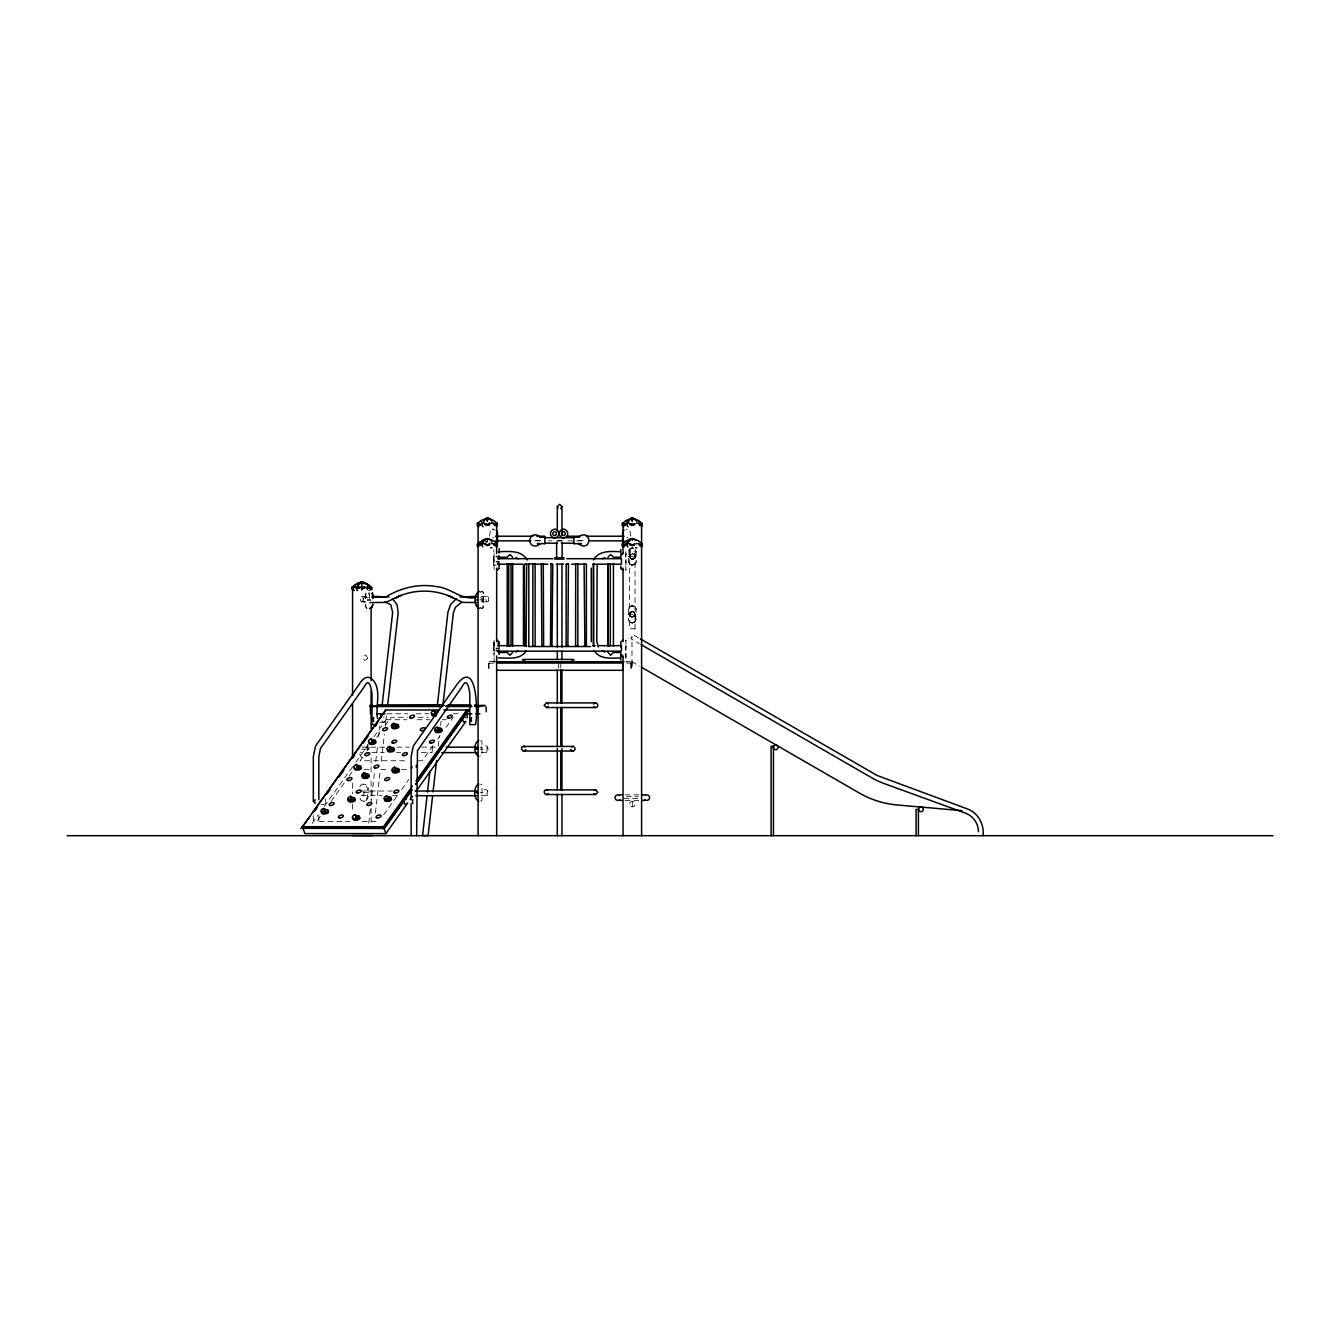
<?xml version="1.0" encoding="UTF-8"?>
<svg xmlns="http://www.w3.org/2000/svg" width="1340" height="1340" viewBox="0 0 1340 1340"><rect width="100%" height="100%" fill="white"/><g stroke="black" fill="none" stroke-linecap="round" stroke-linejoin="round"><path stroke-width="0.75" stroke-dasharray="5 3.75" d="M493.656 645.947L493.673 642.028L493.69 650.587M493.69 556.519L493.673 565.078L496.202 565.078M630.42 548.479L629.9 557.708L630.269 554.509L629.7 555.933L632.463 553.621L635.093 555.514L634.055 558.596L634.926 553.973C637.689 560.706 626.952 560.12 629.817 553.973C627.371 560.438 637.488 560.154 635.043 553.973L635.177 555.396M625.964 559.132L625.897 563.051L625.813 559.132M625.813 557.088L625.897 553.169L625.964 557.088M625.964 653.2L625.897 657.119L625.813 653.2M625.813 650.436L625.897 646.517L625.964 650.436M635.143 552.03L635.16 549.166M493.84 557.088L494.142 553.705M493.84 650.285L494.142 646.902M634.926 555.48L635.043 551.377M634.49 615.981C637.639 609.667 631.106 622.179 629.515 614.356C632.547 606.384 637.22 617.422 633.837 616.702M635.194 628.845L629.532 628.845L629.7 556.368L632.296 553.621L634.674 554.995L634.49 558.026L635.043 556.368C634.121 552.381 635.311 561.175 634.808 555.062L633.586 558.797L630.989 558.797L629.549 556.619M368.734 823.145L370.611 806.613M370.845 804.553L374.597 771.488M375.769 761.17L377.646 744.638M378.584 736.364L379.756 726.045M375.451 812.844L380.359 769.512M381.297 761.271L384.346 734.437M385.284 726.196L386.456 715.878M431.966 752.779L432.904 744.504M438.264 746.112L439.436 735.71M440.625 725.325L441.094 721.155M635.127 556.954L632.849 559.048L633.837 558.73M494.142 562.515L493.84 559.132M494.142 569.768L493.84 549.836M494.142 656.449L493.84 653.049M494.142 662.965L494.142 640.369M629.214 549.433L628.46 561.159M628.326 609.7L630.42 606.317M634.222 564.542L636.182 562.163L636.165 551.862M636.182 562.163L636.316 561.159M636.316 618.996L634.222 622.38M634.993 556.619L634.658 555.263M635.076 613.452L634.389 616.299L630.989 616.785C626.082 613.72 634.808 608.712 634.993 614.105M629.884 613.335L630.738 616.484L634.155 616.266M634.674 557.742L635.043 556.368M634.993 614.591L634.624 615.697M629.549 614.105L629.9 613M635.059 557.222L633.468 558.931M359.824 786.982L360.795 785.223A3.919 3.785 -90 0 1 366.138 785.223C368.399 789.444 368.399 795.843 366.138 800.047A3.919 3.785 -90 0 1 360.795 800.047L359.69 797.283M628.594 550.857L629.365 549.433M635.646 620.956L636.165 609.7M629.917 554.995L630.085 558.026L632.095 559.048L630.37 558.278M366.674 598.009L368.517 597.623M630.085 612.698L629.817 614.943L629.817 613.754M629.867 613.452L632.279 611.593L634.49 612.715M312.153 823.413L318.216 814.904M324.28 806.412L354.597 763.917M355.803 762.226L366.724 746.933M373.994 736.732L386.121 719.731L386.121 716.264M320.293 816.479L316.709 821.537L349.857 821.537M331.097 801.354L347.897 777.803M349.103 776.128L353.894 769.411M362.437 757.435L360.058 760.768L407.712 760.768M367.21 750.735L369.606 747.385M376.758 737.352L380.342 732.327M385.116 725.644L391.096 717.269L407.661 717.269M383.659 814.804L396.858 796.312M401.648 789.578L408.851 779.495M432.954 745.71L422.201 760.768L418.063 760.768M437.728 739.027L440.106 735.677M446.086 727.319L453.238 717.269M631.257 558.914L629.817 557.222L630.101 555.179M634.205 558.495L634.858 557.591M634.205 616.484L634.858 615.579M635.78 563.118L635.16 563.922A3.919 3.919 0 0 1 629.632 563.922L628.326 561.159M628.862 607.74L629.482 606.936A3.919 3.919 0 0 1 635.009 606.936L635.78 607.74M487.257 747.134C485.181 762.259 493.321 740.149 481.144 747.134M631.073 611.995L632.095 611.677L630.738 612.212M633.284 558.914L634.155 558.278L632.296 559.115M630.37 612.447L631.257 611.794M633.452 558.931L634.389 558.311M366.038 800.667C370.058 796.865 370.711 784.386 363.475 784.084M630.303 548.479L633.401 548.094A3.919 3.919 0 0 0 629.632 549.099L629.817 555.48M634.339 564.542L630.303 564.542M492.015 661.742L494.611 661.173M630.303 606.317L634.339 606.317M634.339 622.38L630.303 622.38M365.116 801.069L363.475 801.203M631.375 605.914L632.38 605.797M578.177 540.472L584.86 540.422M487.408 791.035C485.197 804.184 492.969 784.436 481.361 791.035M540.74 540.472L533.906 540.422M492.216 529.116L494.108 529.116M492.668 537.675L493.991 537.675M626.601 537.675L627.907 537.675M534.878 540.857L542.868 540.857M548.311 540.857L551.745 540.857M567.909 540.857L584.274 540.857M628.326 556.519L636.316 556.519M631.743 559.031L632.798 559.031M361.75 596.384L369.706 596.384M481.429 596.384L487.274 596.384M480.557 597.205L482.668 599.851L480.591 602.531M480.005 599.851L483.891 599.851M361.85 601.878L365.837 601.878M481.613 601.878L487.392 601.878M631.743 611.677L632.798 611.677M628.326 614.356L636.316 614.356M631.743 617.02L632.798 617.02M494.058 661.742C488.112 660.134 482.886 664.355 493.321 663.049M625.998 661.742L631.458 661.793L632.329 662.915M626.684 663.049L632.329 663.049M479.887 705.225C480.692 704.421 490.256 705.326 486.219 706.532L486.219 713.784L485.784 706.532L480.708 706.532M480.29 705.393L486.788 705.393M480.474 705.577L487.207 705.812M480.675 706.096L487.325 706.096M386.975 713.784L407.829 713.784M416.103 713.784L428.498 713.784M453.071 713.784L461.58 713.784M418.03 717.269L428.381 717.269M386.121 719.731L406.891 719.731M417.276 719.731L429.738 719.731M442.183 719.731L446.337 719.731M379.756 722.294L383.123 722.294A2.747 1.373 -90 0 0 384.362 718.223L383.877 717.202A2.747 1.373 -90 0 0 383.541 716.9M384.547 747.134L362.085 747.134A2.747 2.663 -90 0 1 364.43 749.445L364.447 750.166M396.891 747.134L409.236 747.134M421.581 747.134L435.969 747.134M480.239 747.737L482.3 747.737M361.549 749.16L368.014 749.16M480.239 749.16L482.3 749.16M371.884 752.611L384.245 752.611M396.59 752.611L400.71 752.611M421.296 752.611L431.581 752.611M481.278 752.611L487.408 752.611M364.262 769.411L372.537 769.411M380.828 769.411L389.119 769.411M401.548 769.411L407.762 769.411M361.515 791.035L392.302 791.035M363.475 792.644L368.014 792.644M480.239 792.644L482.3 792.644M625.077 794.888L639.565 794.888M361.498 795.692L382.185 795.692M392.603 795.692L400.928 795.692M481.228 795.692L487.257 795.692M626.366 796.697L638.275 796.697M623.904 798.573L638.275 798.573M625.077 800.399L639.565 800.399M321.047 804.519L324.414 804.519M362.286 821.537L378.852 821.537M631.375 622.782L632.38 622.916M383.123 722.294L381.95 720.87M633.837 611.995L632.849 611.66L634.858 613.117L634.205 612.212M631.073 616.702L632.095 617.037L630.504 616.299M365.083 602.397L363.173 600.957M631.375 564.944L629.616 563.922M626.835 661.407L627.673 661.742M366.724 597.489L363.911 597.489L363.157 600.94M638.544 637.806L633.133 634.674L630.822 638.694L639.197 643.535M631.944 661.742L639.632 666.181M630.504 558.311L631.442 558.931L629.7 556.368L630.822 558.596M631.257 616.903L630.37 616.266M633.284 611.794L634.155 612.447M628.862 620.956L630.42 622.38M630.085 558.026L630.989 558.797M634.055 554.14L635.059 555.514L635.043 628.845M630.738 616.484L629.884 615.361M630.085 557.607L629.817 556.954M628.594 562.163L628.996 563.118M636.182 608.695L635.646 607.74L636.316 609.7M628.996 620.956L628.326 618.996M368.818 592.933L369.203 594.34M369.019 592.783L369.271 595.362M629.549 614.591L629.9 615.697M636.031 550.857L636.316 551.862M359.69 753.8L360.795 756.564A3.919 3.785 -90 0 0 363.475 757.72M365.569 604.491L366.138 607.271A3.919 1.943 -90 0 0 367.009 608.276M365.317 604.642L365.904 607.405A3.919 1.976 -90 0 0 366.791 608.427M493.673 565.078L493.656 561.159M494.242 642.748L494.259 646.868M625.813 566.385L625.897 570.287L625.813 549.836M625.964 643.92L625.897 640.001L625.813 659.732M632.413 662.01L631.978 667.571L631.978 636.684M632.329 801.337L632.329 806.847M631.157 663.049L631.157 670.302L630.721 663.049M630.738 536.117L629.9 530.255A3.919 2.881 -90 0 0 628.611 529.25M628.477 609.7L628.477 618.996M560.79 663.953L560.79 668.057M558.479 664.02L558.479 668.124M489.603 536.117L490.373 530.255A3.919 2.613 -90 0 1 494.058 530.255M488.966 663.049L488.966 670.302L488.531 663.049M371.113 758.088L371.113 772.745M371.113 781.12L371.113 799.963M371.113 808.322L371.113 825.072M369.455 595.211L369.271 598.444M368.014 744.521L368.014 753.784M367.26 744.504L367.26 749.16M365.569 598.31L366.138 592.447A3.919 1.943 -90 0 1 367.009 591.426M365.317 598.444L365.904 592.582A3.919 1.976 -90 0 1 366.791 591.577M352.571 783.213L352.571 793.682M352.571 804.134L352.571 812.509M318.836 815.742L318.836 823.715M313.326 815.742L313.326 823.715M480.641 608.042A3.919 1.976 -90 0 0 483.02 607.405L483.02 592.582A3.919 1.976 -90 0 0 480.641 591.962M324.916 799.143A2.747 1.373 -90 0 1 325.503 799.93L325.704 800.516A2.747 1.373 -90 0 1 325.118 804.218A2.747 1.373 -90 0 1 323.258 803.029M480.574 592.447A3.919 1.943 -90 0 1 483.321 592.447L483.321 607.271A3.919 1.943 -90 0 1 480.574 607.271M361.532 752.611A2.747 2.663 -90 0 1 360.242 752.108M480.758 800.667A3.919 1.038 -90 0 0 481.998 800.047L481.998 785.223A3.919 1.038 -90 0 0 480.758 784.604M363.609 791.94A2.345 2.261 -90 0 1 360.912 795.524M480.758 741.12A3.919 1.038 -90 0 1 481.998 741.74L481.998 755.157A3.919 1.038 -90 0 1 480.758 755.777M626.417 529.635A3.919 2.881 -90 0 1 627.12 529.25M635.009 563.922A3.919 3.919 0 0 1 629.482 563.922M629.482 549.099A3.919 3.919 0 0 1 633.267 548.094M635.009 621.76A3.919 3.919 0 0 1 629.482 621.76M629.632 606.936A3.919 3.919 0 0 1 635.16 606.936M635.16 621.76A3.919 3.919 0 0 1 629.632 621.76M367.462 658.275C360.912 665.88 364.38 648.108 367.462 658.275M630.939 806.479A2.747 2.747 0 0 0 635.076 804.084A2.747 2.747 0 0 0 630.939 801.705A2.747 2.747 0 0 0 630.939 806.479M362.805 601.007A2.747 1.373 -90 0 0 362.102 596.451A2.747 1.373 -90 0 0 360.493 599.952A2.747 1.373 -90 0 0 362.805 601.007M488.346 601.007A2.747 1.373 -90 0 0 487.643 596.451A2.747 1.373 -90 0 0 486.018 599.952A2.747 1.373 -90 0 0 488.346 601.007"/><path stroke-width="1.5" d="M361.75 587.004L361.75 589.935M361.75 586.284L361.75 583.989M575.614 645.746L575.681 563.688L577.858 564.123L577.858 645.863L575.58 645.679L577.858 645.863M361.834 582.682C359.773 582.113 368.215 584.006 363.525 582.414L365.234 583.637L364.095 582.682M620.788 557.256L621.157 554.458L623.351 553.169M620.788 549.484L620.788 552.985M499.15 654.238L499.183 652.898M492.015 521.31C491.646 520.02 487.492 516.537 487.358 519.166L487.341 518.178L484.494 519.166A12.278 12.278 0 0 1 490.256 519.2L487.743 518.178L483.975 519.602L486.403 518.279M487.358 539.601L487.392 538.613L487.341 540.037M632.312 539.601L632.346 538.613L632.296 540.037M490.725 519.602L487.392 518.195L487.274 521.31M629.431 519.166L632.262 518.195L632.212 521.31L632.346 518.195L635.21 519.166A12.278 12.278 0 0 0 629.431 519.2L633.284 518.279L636.969 521.31M481.764 540.656A12.278 12.278 0 0 1 484.494 539.652L487.743 538.613L490.725 540.037M624.306 542.281A12.278 12.278 0 0 1 629.431 539.652L632.698 538.613L635.679 540.037M623.351 640.001L620.906 641.894L620.788 647.069M372.721 604.558L371.833 607.389L369.488 608.561M372.939 604.407L372.051 607.238L370.276 608.327M480.306 524.794L477.258 523.186M480.306 545.229L477.409 543.772L478.681 545.832L480.222 543.973L479.402 544.593M631.726 545.33L634.942 543.973L632.648 545.598M380.694 717.771L381.163 713.651M382.118 705.376L392.67 612.397L390.811 604.759L384.932 601.878M387.628 705.56L398.181 612.715L397.092 604.692L392.252 598.578M427.024 796.228L422.552 835.54L428.097 835.54L432.586 796.027M427.493 792.091L429.839 771.405M437.359 705.208L447.945 612.095L450.675 604.374L456.454 598.595M433.055 791.873L436.606 760.668M442.987 704.522L453.372 613.017L455.366 607.322L461.63 602.28M499.033 568.394L499.183 563.219M523.454 644.306L523.454 565.413M528.814 645.746L528.814 563.972M557.306 530.808L557.306 506.654L559.634 504.309L561.946 506.654L561.946 534.962M561.946 506.654L560.79 508.681M597.154 565.413L596.769 641.274L598.26 646.952M773.448 746.816L773.448 748.005M496.721 662.915L497.894 661.742M527.742 564.19L535.112 563.621L532.851 564.14L532.801 645.83L535.112 645.746L532.801 645.83M371.465 705.225L370.007 706.532L442.116 706.532M584.877 645.863L584.089 563.805L584.927 563.822M476.588 594.524L479.184 591.375M571.627 564.19L586.384 564.123L586.401 645.78L584.139 645.696M543.638 563.721L541.31 564.14L541.896 646.031L543.638 645.712L543.286 563.587M566.117 564.106L568.428 564.106L566.167 564.14L566.117 645.696L567.875 646.148L568.428 564.106M356.993 587.523L355.803 587.104L357.11 587.037M363.073 588.729L361.917 588.813L364.463 587.456L363.04 588.076M489.15 544.141A9.816 4.925 -90 0 0 488.614 545.246L484.058 543.772L487.659 545.229M624.356 524.158L625.177 523.538L623.636 525.397L624.256 524.392M496.587 570.287L498.815 568.931M498.647 563.185L497.994 564.324M524.677 645.696L524.342 564.106L526.084 563.922M526.67 564.023L526.084 645.997M359.757 583.436L362.001 581.962L363.76 583.486L361.582 581.962L359.824 583.486M551.309 645.679L550.472 645.947L551.075 563.872L552.8 564.106L551.963 645.93M359.003 768.54L357.428 768.909L358.835 768.088A2.261 1.122 -19.3 0 0 360.309 767.301L360.628 766.966A2.261 1.122 -19.3 0 0 359.087 765.71L355.502 764.855A4.355 2.161 -19.3 0 0 354.011 767.854A4.355 2.161 -19.3 0 0 358.316 768.205L359.371 769.629A2.261 1.122 -19.3 0 0 360.862 768.858M434.88 714.856L436.187 714.287M525.866 749.562C522.885 754.571 518.597 745.559 524.51 746.413M479.301 524.392L479.318 524.359A9.816 4.891 -90 0 0 478.933 524.811L479.385 524.191M624.356 544.593L625.177 543.973L623.636 545.832L624.808 545.564M478.966 524.895L479.871 525.129M624.808 525.129L623.854 524.878L625.16 525.146M439.738 709.966L385.753 709.966L301.316 828.321L384.346 828.438L412.033 789.645L384.312 828.321L301.282 828.053L302.455 826.696L383.458 826.696L384.346 828.438M301.349 828.438L309.774 816.63M312.187 813.246L385.585 710.368M314.9 810.851L317.312 807.467M326.977 793.933L330.595 788.858M339.053 777.016L343.878 770.249M352.32 758.406L354.732 755.023M363.19 743.181L368.014 736.414M375.25 726.263L377.679 722.88M383.458 826.696L412.418 786.094M416.036 781.019L466.739 709.966L468.414 710.033M407.695 803.012L385.87 833.597L304.884 833.597L302.84 827.768L383.826 827.768L388.65 821.001M391.062 817.618L400.727 804.084M404.345 799.009L410.375 790.55M417.628 780.399L428.482 765.173M430.894 761.79L438.147 751.639M440.558 748.256L450.206 734.722M453.825 729.647L462.283 717.805M468.548 710.25L415.601 784.469L468.581 710.368M410.124 799.611L412.536 796.211M416.187 791.119L465.901 721.439M483.975 540.104L487.023 538.613M628.929 540.104L626.936 541.795M593.452 559.986C598.745 550.355 610.94 551.276 620.253 551.728M526.285 650.871C520.339 660.252 507.76 657.84 498.447 657.974M352.152 587.523L352.453 587.138A12.278 12.278 0 0 1 359.907 582.933M626.936 521.344L631.324 518.279L635.679 519.602M593.603 704.003C596.451 700.083 600.354 707.403 595.496 707.554L546.553 707.554L544.124 705.326L546.385 702.914L595.663 702.914M512.65 652.496L509.937 655.226L507.19 652.463L498.312 652.463M607.924 557.239L610.672 554.492L613.435 557.239L620.537 557.239M360.879 768.825L361.163 768.524A2.261 1.122 -19.3 0 0 359.639 767.25M327.546 811.219L327.831 810.901A2.261 1.122 -19.3 0 0 326.307 809.628L322.706 808.774A4.355 2.161 -19.3 0 0 321.231 811.789A4.355 2.161 -19.3 0 0 325.519 812.141L324.783 813.012L326.039 812.023A2.261 1.122 -19.3 0 0 327.529 811.236M393.508 749.177L393.793 748.859A2.261 1.122 -19.3 0 0 392.268 747.586L388.667 746.732A4.355 2.161 -19.3 0 0 387.176 749.747A4.355 2.161 -19.3 0 0 391.481 750.099L392 749.981A2.261 1.122 -19.3 0 0 393.474 749.194A2.261 1.122 -19.3 0 1 394.328 750.4L394.044 750.718A2.261 1.122 -19.3 0 1 392.536 751.522L392.017 751.639A4.355 2.161 -19.3 0 1 387.829 749.529M354.798 800.734L355.1 800.432A2.261 1.122 -19.3 0 0 354.564 799.159M398.985 771.673L399.27 771.371A2.261 1.122 -19.3 0 0 398.75 770.115M390.593 798.59L390.878 798.288A2.261 1.122 -19.3 0 0 389.354 797.015M370.594 588.729L371.632 587.624M497.341 523.337L494.879 524.811A9.816 9.816 0 0 0 493.773 523.706M494.829 545.581L497.324 543.772L496.537 544.593M623.971 529.937L622.681 532.215L622.597 542.264M639.783 545.581L642.094 543.973M494.527 545.564L495.917 545.33L494.879 545.246A9.816 9.816 0 0 0 493.773 544.141M642.094 523.538L639.817 524.811A9.816 9.816 0 0 0 638.728 523.706M371.314 587.757L370.326 588.763M496.47 524.225L497.324 523.337M641.793 544.274L641.073 545.246M484.494 539.601L481.981 541.795M642.279 523.337L639.481 525.129M494.024 543.772L495.867 545.28L496.755 543.655A12.278 12.278 0 0 0 493.824 541.142M497.14 523.538L495.314 524.225M548.177 706.817L546.553 707.554M548.177 793.783C545.129 796.865 542.047 790.165 546.385 789.88L595.663 789.88L597.908 792.292L595.496 794.519L546.553 794.519M551.661 645.997L550.539 646.031M373.525 743.08L372.118 743.197L373.525 742.377A2.261 1.122 -19.3 0 0 375.016 741.606L375.317 741.271A2.261 1.122 -19.3 0 0 373.793 739.998L370.192 739.144A4.355 2.161 -19.3 0 0 368.718 742.142A4.355 2.161 -19.3 0 0 373.006 742.511L373.257 742.477M628.929 519.602L631.358 518.279M359.154 582.531L357.814 583.436L362.889 582.046M631.106 524.225A9.816 4.891 -90 0 1 631.358 524.811L634.942 523.538L632.38 524.878L629.013 523.337M631.592 525.397L632.43 524.895M522.215 659.933L525.062 659.883M484.494 519.166L487.023 518.178M629.448 539.601L631.978 538.613M571.409 659.883L574.257 659.933M571.409 746.849C574.508 744.571 576.904 750.601 573.051 751.02L523.421 751.02M391.916 726.95A4.355 2.161 -19.3 0 0 396.422 728.407L396.942 728.29A2.261 1.122 -19.3 0 0 398.432 727.503L398.734 727.168A2.261 1.122 -19.3 0 0 397.209 725.912L396.64 724.37L393.072 723.5A4.355 2.161 -19.3 0 0 391.582 726.514A4.355 2.161 -19.3 0 0 395.886 726.866L396.054 727.654M438.18 712.126A2.261 1.122 -19.3 0 0 436.538 711.774L432.954 710.92A4.355 2.161 -19.3 0 0 431.463 713.935A4.355 2.161 -19.3 0 0 435.768 714.287L436.287 714.17A2.261 1.122 -19.3 0 0 437.343 713.701M389.203 748.273L391.079 748.625M438.649 730.987L439.704 730.635A2.261 1.122 -19.3 0 0 441.195 729.865L441.496 729.53A2.261 1.122 -19.3 0 0 439.972 728.256L436.388 727.402A4.355 2.161 -19.3 0 0 434.897 730.401A4.355 2.161 -19.3 0 0 439.185 730.769L438.951 731.673M364.329 772.711L363.425 773.197A4.355 2.161 -19.3 0 0 361.934 776.195A4.355 2.161 -19.3 0 0 366.239 776.563L366.758 776.43A2.261 1.122 -19.3 0 0 368.232 775.659L368.55 775.324A2.261 1.122 -19.3 0 0 367.009 774.051L364.363 772.778L364.865 774.252C368.835 775.173 363.09 776.664 365.736 775.006M394.513 767.217L393.608 767.703A4.355 2.161 -19.3 0 0 392.118 770.701A4.355 2.161 -19.3 0 0 396.422 771.069L396.942 770.936A2.261 1.122 -19.3 0 0 398.416 770.165L398.734 769.83A2.261 1.122 -19.3 0 0 397.209 768.557L394.513 767.217L395.049 768.758M350.326 796.262L349.439 796.764A4.355 2.161 -19.3 0 0 347.948 799.762A4.355 2.161 -19.3 0 0 352.253 800.114L352.772 799.997A2.261 1.122 -19.3 0 0 354.246 799.21L354.564 798.891A2.261 1.122 -19.3 0 0 353.023 797.618L350.377 796.345L350.913 797.886M389.873 798.556L389.32 797.015L385.753 796.161A4.355 2.161 -19.3 0 0 384.262 799.159A4.355 2.161 -19.3 0 0 388.567 799.528L389.086 799.394A2.261 1.122 -19.3 0 0 390.577 798.623A2.261 1.122 -19.3 0 1 391.414 799.829L391.129 800.148A2.261 1.122 -19.3 0 1 389.622 800.935L389.103 801.069A4.355 2.161 -19.3 0 1 385.032 800.918A4.355 2.161 -19.3 0 1 385.501 798.305M352.99 818.371A4.355 2.161 -19.3 0 0 357.495 819.846L358.014 819.712A2.261 1.122 -19.3 0 0 359.489 818.941L359.79 818.606A2.261 1.122 -19.3 0 0 358.266 817.333L357.713 815.792L354.128 814.938A4.355 2.161 -19.3 0 0 352.654 817.936A4.355 2.161 -19.3 0 0 356.942 818.305L357.462 818.17A2.261 1.122 -19.3 0 0 358.953 817.4L359.254 817.065A2.261 1.122 -19.3 0 0 357.73 815.792M487.023 525.129L488.614 524.811A9.816 4.891 -90 0 1 488.899 524.225M487.023 545.564L489.988 543.973L486.42 545.246A9.816 4.891 -90 0 0 485.867 544.141M592.783 564.123L595.094 564.006L594.24 564.14M593.57 564.106L593.637 645.746L595.094 645.763L594.24 645.746M366.624 588.662L367.529 589.164M602.28 558.73L604.926 557.641M515.682 652.077L518.329 650.972M460.022 597.02L475.6 596.384M486.387 538.714L485.114 539.199L489.619 539.199L487.341 538.714M631.324 538.714L630.068 539.199L634.574 539.199L632.296 538.714M396.673 724.354A2.261 1.122 -19.3 0 1 398.198 725.627L397.913 725.945A2.261 1.122 -19.3 0 1 396.406 726.749L395.518 726.983M373.006 742.511L374.078 743.918A2.261 1.122 -19.3 0 0 375.552 743.147L375.853 742.812A2.261 1.122 -19.3 0 0 374.329 741.539M373.542 744.052L373.609 744.035A4.355 2.161 -19.3 0 1 369.053 742.578M439.185 730.769L440.257 732.176A2.261 1.122 -19.3 0 0 441.731 731.406L442.049 731.071A2.261 1.122 -19.3 0 0 441.513 729.814M439.788 732.293L439.738 732.31A4.355 2.161 -19.3 0 1 435.651 732.159A4.355 2.161 -19.3 0 1 436.12 729.546M358.852 769.763L358.902 769.73A4.355 2.161 -19.3 0 1 354.346 768.289M366.239 776.563L367.294 777.971A2.261 1.122 -19.3 0 0 368.768 777.2L369.086 776.865A2.261 1.122 -19.3 0 0 368.081 775.558M366.775 778.105L366.825 778.071A4.355 2.161 -19.3 0 1 362.587 775.994M395.987 771.991L397.109 771.388L396.054 771.17M393.357 769.847A4.355 2.161 -19.3 0 0 392.888 772.46A4.355 2.161 -19.3 0 0 396.958 772.611L397.478 772.476A2.261 1.122 -19.3 0 0 398.968 771.706M349.171 798.908A4.355 2.161 -19.3 0 0 348.702 801.521A4.355 2.161 -19.3 0 0 352.788 801.672L353.308 801.538A2.261 1.122 -19.3 0 0 354.782 800.767M325.519 812.141L326.591 813.564A2.261 1.122 -19.3 0 0 328.066 812.777L328.384 812.442A2.261 1.122 -19.3 0 0 327.848 811.186M326.123 813.665L326.072 813.682A4.355 2.161 -19.3 0 1 321.985 813.531A4.355 2.161 -19.3 0 1 322.454 810.918M388.567 799.528L389.17 801.035M356.942 818.305L357.546 819.812M594.491 790.148L595.663 789.88M561.711 540.623L557.356 540.724M533.94 564.19L541.93 564.106M640.738 524.895L639.783 525.146M640.771 545.313L639.817 545.246M494.829 525.146L496.118 524.811A9.816 4.891 -90 0 0 495.85 524.225M478.866 591.526C473.757 594.357 473.757 605.646 478.866 608.477M352.286 800.114C349.974 802.442 354.832 798.523 352.839 801.638M632.312 545.28L629.013 543.772L632.43 545.33L631.358 545.246A9.816 4.891 -90 0 0 630.822 544.141M640.788 545.346L639.481 545.564M494.527 525.129L495.85 524.895L494.008 523.337M478.816 740.585C473.522 742.528 473.522 754.353 478.816 756.296M478.816 784.084C473.372 785.994 473.372 799.277 478.816 801.203M361.214 582.046L365.703 583.486L364.363 582.531M551.36 564.106L550.506 564.14M567.54 645.696L568.428 645.897M631.341 545.33L632.614 545.229M589.198 540.439L587.691 536.469A5.795 5.578 0 0 0 579.5 536.503A2.68 2.58 0 0 1 578.026 537.189M356.658 816.73C353.392 818.238 359.74 817.216 355.603 816.077M360.879 582.197L362.839 582.197L361.465 582.096M360.628 582.046L361.817 582.197M481.328 523.169L482.635 523.119M626.283 523.169L627.589 523.119M481.328 543.621L482.635 543.554M626.283 543.621L627.589 543.554M636.383 523.169L637.756 523.119M491.428 543.621L492.819 543.554M636.383 543.621L637.756 543.554M365.904 587.104L367.277 587.037M360.628 586.954L362.168 586.903M487.458 541.762L486.588 541.795A9.816 9.816 0 0 0 485.817 541.879M476.889 602.565L462.769 602.38L447.761 595.412L453.49 598.059C435.467 588.796 413.139 588.796 395.132 598.076L400.828 595.429L385.853 602.38L369.873 602.615M581.443 543.638L578.026 543.655A2.68 2.58 0 0 1 579.5 544.375A5.795 5.578 0 0 0 587.691 544.375L589.198 540.64M478.413 524.744L480.809 524.744M484.963 524.744L489.77 524.744M493.924 524.744L496.336 524.744M624.289 524.744L625.763 524.744M629.917 524.744L634.725 524.744M639.75 524.895L641.274 524.744M495.498 536.218L532.834 536.218M536.837 536.218L544.844 536.218M567.926 536.218L580.203 536.218M586.351 536.218L624.122 536.218M539.451 537.223L544.894 537.223M573.872 537.223L579.316 537.223M496.721 537.675L497.559 537.675M544.894 537.675L573.872 537.675M495.582 540.857L530.875 540.857M590.404 540.857L624.021 540.857M544.894 543.186L557.306 543.186M561.46 543.186L573.872 543.186M537.642 543.638L544.894 543.638M573.872 543.638L581.141 543.638M479.335 545.179L480.809 545.179M486.42 545.246L488.614 545.246M493.924 545.179L495.901 545.33M624.289 545.179L625.763 545.179M629.917 545.179L634.725 545.179M487.04 545.33L488.949 545.33M498.447 551.728C508.245 551.544 521.461 549.685 527.173 559.986M621.207 554.492L622.162 554.492M496.185 556.519L498.748 556.519L498.748 559.5M498.312 557.239L507.19 557.239L509.937 554.492L512.684 557.239M554.743 557.674L564.023 557.674M497.542 558.696L552.951 558.696M566.719 558.696L621.475 558.696M554.743 559.115L564.023 559.115M496.369 561.728L499.033 561.728M497.542 564.19L522.701 564.19M542.533 564.19L547.775 564.19M556.318 564.19L563.437 564.19M596.333 564.19L621.475 564.19M373.676 596.384L388.985 596.97M371.75 597.104L385.97 596.836C401.079 587.707 419.269 583.285 436.79 586.669C451.245 587.741 461.865 601.325 477.124 597.171M367.512 600.002L370.577 600.002M476.203 600.002L477.459 600.002M497.542 645.662L523.856 645.662M598.528 645.662L621.475 645.662M528.446 646.533L590.354 646.533M496.369 648.409L499.033 648.409M496.185 650.587L498.748 650.587M497.542 651.173L621.475 651.173M620.537 652.463L613.435 652.463L610.672 655.226L607.958 652.496M621.207 655.076L622.162 655.076M620.253 657.974C611.459 658.107 599.818 659.632 594.323 650.871M523.337 659.447L573.152 659.447M495.951 661.742L624.005 661.742M496.721 663.049L622.983 663.049M496.721 670.302L622.983 670.302L622.933 662.613L621.844 661.742M371.079 705.276L372.436 705.225M377.31 705.276L443.925 705.225M447.861 705.276L470.943 705.225M474.779 705.225L479.067 705.393L474.896 705.393M370.728 705.393L371.85 705.393M376.976 705.393L443.641 705.393M447.811 705.393L470.725 705.393M370.192 705.812L371.264 705.577M376.356 705.812L443.59 705.577M446.27 705.812L470.943 705.812M474.946 705.577L479.167 705.812M370.058 706.096L442.133 706.096M446.254 706.096L470.96 706.096M475.08 706.096L479.201 706.096M446.237 706.532L471.915 706.532M475.097 706.532L479.921 706.532M443.892 709.966L466.739 709.966M370.443 713.784L370.443 706.532M376.641 713.784L384.915 713.784M465.466 713.784L471.915 713.784M475.8 713.784L479.921 713.784M376.121 724.622L371.984 724.622L371.984 693.902C370.51 683.685 368.433 678.358 363.927 687.269L320.478 748.407L318.836 756.849L318.836 799.729M523.337 746.43L573.152 746.43M446.27 747.134L477.057 747.134M475.918 747.737L477.794 747.737M475.918 749.16L477.794 749.16M441.882 752.611L477.191 752.611M415.233 791.035L477.342 791.035M475.918 792.644L477.794 792.644M619.767 794.888L622.078 794.888M642.563 794.888L644.875 794.888M415.517 795.692L477.207 795.692M619.767 800.399L622.078 800.399M642.563 800.399L644.875 800.399M352.571 835.54L372.872 835.54M67 835.691L1273 835.691M537.323 543.638L540.74 543.655A2.68 2.58 0 0 0 539.283 544.375A5.795 5.578 0 0 1 531.076 544.375L529.384 540.422L531.076 536.469A5.795 5.578 0 0 1 539.283 536.503A2.68 2.58 0 0 0 540.74 537.189M571.879 751.003L573.051 751.02M635.545 547.725L636.885 547.826M490.591 547.725L491.931 547.826M961.969 810.65L897.281 804.988A91.924 91.924 0 0 1 859.325 793.029L641.441 667.236M546.385 702.914L548.445 704.003M546.385 789.88L547.558 790.148M585.01 564.19L584.139 563.906M576.384 564.19L575.563 563.889M592.933 645.897L593.637 645.746M623.351 570.287L621.157 569.014L620.788 566.217M496.587 639.85L499.05 641.81L499.183 646.919M623.351 657.119L620.889 655.159M595.496 707.554L593.871 706.817M595.496 794.519L593.871 793.783M625.16 545.581L623.921 545.33L624.808 545.246A9.816 9.816 0 0 1 625.328 544.677M526.67 645.813L524.392 645.78M632.664 518.178L635.194 519.166M632.664 538.613L635.194 539.601M487.727 518.178L490.256 519.166M487.727 538.613L490.239 539.601M523.94 746.413L525.062 746.849M478.983 545.346L479.871 545.564M479.184 608.327L476.588 605.178M572.448 751.003L570.622 749.562M623.887 524.895L624.808 524.811A9.816 9.816 0 0 1 625.328 524.225M629.013 523.337L633.552 524.811A9.816 4.891 -90 0 1 633.837 524.225M484.058 523.337L487.442 524.878L489.988 523.538L486.42 524.811A9.816 4.891 -90 0 0 485.867 523.706M484.058 523.337L487.676 525.146M515.682 557.641L518.329 558.73M602.28 650.972L604.926 652.077M638.979 523.337L641.073 524.811A9.816 4.891 -90 0 0 639.9 522.784M638.979 543.772L640.822 545.28M494.024 523.337L494.979 523.84M494.008 543.772L495.867 545.28M369.455 587.757L368.483 587.255L369.79 588.143M640.336 638.845L877.114 775.475L967.312 808.908C978.183 812.744 984.297 824.502 983.108 835.691M641.006 644.59L872.307 778.121A70.115 70.115 0 0 0 883.378 783.28L965.554 813.196C973.142 815.96 978.401 823.564 978.468 831.638M632.631 545.581L633.552 545.246A9.816 4.925 -90 0 1 634.105 544.141M622.363 523.337L623.82 524.844L622.363 523.337M622.363 543.772L623.82 545.28L622.363 543.772M477.409 523.337L479.854 524.811A9.816 9.816 0 0 1 480.39 524.225M478.916 545.33L479.854 545.246A9.816 9.816 0 0 1 480.39 544.677M496.252 529.937L497.492 532.215L497.559 542.264M371.532 587.523L371.23 587.138A12.278 12.278 0 0 0 363.76 582.933M557.993 508.312L557.306 506.654M497.994 642.781L498.748 644.976M465.131 717.637L464.863 717.202A2.747 1.373 -90 0 0 464.176 716.783M372.386 592.967L372.721 598.478M434.394 711.976L433.858 710.434M390.108 747.787L389.572 746.246M371.666 740.283L371.096 738.658M356.406 764.353L356.942 765.91M355.033 814.452L355.569 815.993M324.146 809.829L323.61 808.288M372.168 593.118L372.671 594.675M435.818 714.27L436.354 715.811A4.355 2.161 -19.3 0 1 432.117 713.718M439.956 728.256L440.492 729.798M437.276 726.917L437.812 728.457M395.937 726.85L396.489 728.391M393.977 723.014L394.513 724.555M392.235 747.603L392.788 749.144M391.531 750.082L392.084 751.623M397.176 768.557L397.729 770.098M396.472 771.036L397.025 772.577M386.657 795.675L387.193 797.216M366.993 774.051L367.529 775.592M383.826 827.768L385.87 833.597M620.805 567.691L620.906 568.394M620.906 655.226L620.788 653.032M499.15 548.663L499.183 552.985M499.15 555.916L499.183 557.256M487.341 518.195L487.458 521.31M361.867 583.637L361.817 582.414M620.788 660.084L620.788 656.567M918.402 835.691L918.402 809.394L916.074 809.394L916.074 835.691M773.448 835.691L773.448 746.246L771.12 746.246L771.12 835.691M641.592 526.838L641.592 835.691M623.05 526.838L623.05 543.521M623.05 545.179L623.05 553.537M623.05 568.177L623.05 641.609M623.05 655.947L623.05 835.691M621.475 559.5L621.475 563.386M621.475 646.466L621.475 650.352M613.435 563.453L613.435 646.265M607.924 563.453L607.924 646.249M593.369 564.123L593.369 645.712M591.258 568.076L591.258 641.642M573.872 537.089L573.872 543.755M562.13 542.281L562.13 557.674M561.946 564.023L561.946 647.086M561.946 651.24L561.946 659.548M561.946 669.933L561.946 703.148M561.946 707.302L561.946 746.648M561.946 748.725L561.946 790.131M561.946 794.268L561.946 835.691M560.79 670.117L560.79 702.964M560.79 707.503L560.79 746.514M560.79 750.919L560.79 789.93M557.306 564.023L557.306 647.086M557.306 651.24L557.306 659.548M557.306 669.933L557.306 703.148M557.306 707.302L557.306 746.648M557.306 748.725L557.306 790.131M557.306 794.268L557.306 835.691M556.636 542.248L556.636 557.674M544.894 537.089L544.894 543.755M535.112 563.621L535.112 645.746M512.684 563.453L512.684 646.249M507.19 563.453L507.19 646.265M499.183 649.9L499.183 653.434M496.654 526.838L496.654 553.537M496.654 568.177L496.654 641.609M496.654 655.947L496.654 835.691M478.095 526.838L478.095 543.521M478.095 547.273L478.095 835.691M467.107 712.78L467.107 717.989M416.639 835.691L417.477 750.568L461.731 687.269C466.253 678.358 468.33 683.685 469.804 693.902L469.804 724.622L475.315 724.622C477.777 721.707 478.732 656.148 457.258 684.07L413.34 746.045L411.129 756.665L411.129 799.712M411.129 803.766L411.129 835.691M377.495 718.441C375.083 706.23 382.888 686.951 370.611 677.923C365.837 675.611 361.465 680.218 359.438 684.07L315.536 746.045L313.326 756.665L313.326 801.772M372.939 595.295L372.939 598.327M371.113 607.355L371.113 680.636M371.113 691.105L371.113 705.745M371.113 714.12L371.113 728.776M352.571 590.622L352.571 695.293M352.571 703.651L352.571 758.088M645.444 795.256A2.747 2.747 0 0 1 649.079 796.061A2.747 2.747 0 0 1 648.594 799.745A2.747 2.747 0 0 1 644.875 799.578M619.767 799.578A2.747 2.747 0 0 1 616.048 799.745A2.747 2.747 0 0 1 615.562 796.061A2.747 2.747 0 0 1 619.197 795.256M315.051 803.615A2.747 1.373 -90 0 1 315.151 799.729M373.743 721.456A2.747 1.373 -90 0 1 373.793 717.553M406.623 803.263A2.747 1.373 -90 0 1 404.73 804.084A2.747 1.373 -90 0 1 404.312 800.281A2.747 1.373 -90 0 1 406.221 799.461M465.097 721.54A2.747 1.373 -90 0 1 464.109 722.294L462.937 720.87A2.747 1.373 -90 0 1 463.824 716.867M412.871 803.615A2.747 1.373 -90 0 1 412.971 799.729M471.563 721.456A2.747 1.373 -90 0 1 471.613 717.553M363.173 775.341A4.355 2.161 -19.3 0 1 363.961 774.738M416.187 765.308A2.596 1.29 -19.3 0 1 416.036 766.999M412.084 767.904A2.596 1.29 -19.3 0 1 411.882 766.597M392.821 725.644A4.355 2.161 -19.3 0 1 393.625 725.041M363.442 582.799A12.278 10.62 -90 0 1 365.853 583.587M366.624 583.989A12.278 10.62 -90 0 1 369.89 587.004L370.142 587.389A1.792 1.558 -90 0 1 370.56 589.131M356.909 583.989A12.278 10.62 -90 0 0 353.643 587.004L353.375 587.389A1.792 1.558 -90 0 0 353.107 589.567M357.68 583.587A12.278 10.62 -90 0 1 360.091 582.799M367.746 585.848A9.816 8.509 90 0 1 368.366 586.183M354.464 590.471A1.792 1.558 -90 0 1 353.693 590.22M369.823 590.22A1.792 1.558 -90 0 1 369.053 590.471M477.995 523.22A12.278 12.278 0 0 1 480.105 521.243M480.909 520.691A12.278 12.278 0 0 1 482.635 519.803M491.177 519.468A12.278 12.278 0 0 1 496.738 523.22L497.056 523.605A1.792 1.792 0 0 1 497.525 524.426M478.95 526.687A1.792 1.792 0 0 1 477.677 523.622M489.485 523.22A9.816 4.891 -90 0 1 489.804 522.784M481.211 521.595A9.816 4.891 90 0 1 481.596 521.444M483.154 526.687A1.792 0.905 -90 0 1 482.367 523.99M487.375 518.865A12.278 6.131 90 0 0 485.934 519.2A12.278 6.147 -90 0 1 488.815 519.2M482.668 523.22A12.278 6.147 -90 0 1 483.003 522.5M483.355 521.846A12.278 6.147 -90 0 1 483.74 521.243M484.142 520.691A12.278 6.147 -90 0 1 485.013 519.803M497.358 525.783A1.792 1.792 0 0 1 496.252 526.62M638.728 544.141A9.816 9.816 0 0 1 639.297 544.677M622.933 543.655A12.278 12.278 0 0 1 623.586 542.951M631.358 539.333A12.278 12.278 0 0 1 633.284 539.333M636.131 539.903A12.278 12.278 0 0 1 637.924 540.656M638.761 541.142A12.278 12.278 0 0 1 641.693 543.655L642.011 544.04A1.792 1.792 0 0 1 642.48 544.861M623.904 547.122A1.792 1.792 0 0 1 622.346 544.425M626.165 542.03A9.816 4.891 90 0 1 626.551 541.879M627.874 547.072A1.792 0.905 -90 0 1 627.472 544.057L627.622 543.655A12.278 6.147 -90 0 1 627.941 542.951M632.329 539.3A12.278 6.131 90 0 0 631.844 539.333A12.278 6.147 -90 0 1 632.798 539.333M628.309 542.281A12.278 6.147 -90 0 1 629.08 541.142M629.515 540.656A12.278 6.147 -90 0 1 630.403 539.903M642.295 546.218A1.792 1.792 0 0 1 641.207 547.072M480.089 543.219A9.816 4.891 -90 0 1 480.44 542.834M477.995 543.655A12.278 12.278 0 0 1 480.105 541.678M486.403 539.333A12.278 12.278 0 0 1 488.33 539.333M491.177 539.903A12.278 12.278 0 0 1 492.969 540.656M491.211 542.03A9.816 4.925 -90 0 1 491.981 541.795M481.211 542.03A9.816 4.891 90 0 1 481.596 541.879M482.702 546.888A1.792 0.905 -90 0 1 482.517 544.057L482.668 543.655A12.278 6.147 -90 0 1 483.003 542.951M487.375 539.3A12.278 6.131 90 0 0 486.889 539.333A12.278 6.147 -90 0 1 487.861 539.333M483.355 542.281A12.278 6.147 -90 0 1 483.74 541.678M484.561 540.656A12.278 6.147 -90 0 1 485.465 539.903M477.677 546.603A1.792 1.792 0 0 1 477.677 544.057M497.358 546.218A1.792 1.792 0 0 1 496.252 547.072M497.056 544.057A1.792 1.792 0 0 1 497.525 544.861M351.683 589.282A1.792 1.792 0 0 1 351.683 588.344M357.629 590.605A1.792 0.905 -90 0 1 357.177 590.37M356.842 589.717A1.792 0.905 -90 0 1 356.842 587.908M355.418 587.624A9.816 9.816 0 0 1 356.021 587.138M363.76 583.403A12.278 6.147 -90 0 1 364.212 583.738M357.478 586.434A12.278 6.147 -90 0 1 357.83 585.764M358.216 585.161A12.278 6.147 -90 0 1 359.036 584.139M360.879 582.933A12.278 6.147 -90 0 0 359.472 583.738A12.278 6.131 90 0 1 359.941 583.403M371.817 587.908A1.792 1.792 0 0 1 371.817 589.717M638.476 521.595A9.816 4.891 -90 0 1 638.845 521.813M622.933 523.22A12.278 12.278 0 0 1 623.586 522.5M624.306 521.846A12.278 12.278 0 0 1 625.06 521.243M625.864 520.691A12.278 12.278 0 0 1 627.589 519.803M637.036 519.803A12.278 12.278 0 0 1 640.336 521.846M641.039 522.5A12.278 12.278 0 0 1 641.693 523.22L642.011 523.605A1.792 1.792 0 0 1 642.48 524.426M623.904 526.687A1.792 1.792 0 0 1 622.346 523.99M626.165 521.595A9.816 4.891 90 0 1 626.551 521.444M628.108 526.687A1.792 0.905 -90 0 1 627.321 523.99M632.329 518.865A12.278 6.131 90 0 0 630.889 519.2A12.278 6.147 -90 0 1 633.77 519.2M627.622 523.22A12.278 6.147 -90 0 1 627.957 522.5M628.309 521.846A12.278 6.147 -90 0 1 628.694 521.243M629.096 520.691A12.278 6.147 -90 0 1 629.515 520.221M642.295 525.783A1.792 1.792 0 0 1 641.207 526.62M632.346 518.178L632.312 519.166L632.296 518.279M324.113 811.169L325.687 810.817L324.163 811.052M350.829 799.159L352.403 798.791L350.829 799.159M356.892 767.25L358.467 766.882L356.959 767.117M371.582 741.539L373.173 741.171L371.582 741.539M390.057 749.127L391.632 748.775L390.057 749.127M387.143 798.556L388.734 798.188L387.143 798.556M394.463 725.895L396.054 725.543L394.463 725.895M394.998 770.098L396.573 769.73L394.998 770.098M434.344 713.316L435.919 712.964L434.344 713.316M437.778 729.798L439.353 729.429L437.778 729.798M352.001 587.322L353.341 588.763L351.884 587.255M508.748 564.157L508.714 645.662L509.904 645.93L511.026 645.662L511.026 564.19L508.714 564.19M608.025 564.157L608.008 645.662L609.197 645.93L610.32 645.662L610.32 564.19L608.008 564.19M358.484 583.52L360.159 582.414L358.484 583.52M357.864 587.925L359.154 587.322L357.864 587.925M368.902 587.305L367.746 587.925L368.919 587.322M370.778 586.886L370.778 586.903M492.802 523.103L491.428 523.169L492.819 523.119M555.246 529.283L554.107 529.283A4.355 4.355 0 0 0 554.124 537.909L555.246 537.909A4.355 4.355 0 0 0 555.246 529.283M564.073 529.283L562.951 529.283A4.355 4.355 0 0 0 562.951 537.909L564.09 537.909A4.355 4.355 0 0 0 564.073 529.283M359.974 587.757L358.534 587.255L359.974 587.757M365.083 587.624L363.693 587.121L365.083 587.624M776.815 745.392L776.279 745.174A2.311 2.311 0 0 0 773.381 747.62A2.311 2.311 0 0 0 776.664 749.512A2.311 2.311 0 0 0 777.334 745.777L776.865 745.425M355.217 587.624L354.095 587.121L355.217 587.624M375.401 768.105A2.596 1.29 -19.3 0 0 378.952 765.86A2.596 1.29 -19.3 0 0 375.049 765.86A2.596 1.29 -19.3 0 0 375.401 768.105M384.01 730.685A2.596 1.29 -19.3 0 0 387.562 728.441A2.596 1.29 -19.3 0 0 383.659 728.441A2.596 1.29 -19.3 0 0 384.01 730.685M393.19 743.147A2.596 1.29 -19.3 0 0 396.741 740.919A2.596 1.29 -19.3 0 0 392.838 740.919A2.596 1.29 -19.3 0 0 393.19 743.147M410.995 718.207A2.596 1.29 -19.3 0 0 414.546 715.979A2.596 1.29 -19.3 0 0 410.626 715.979A2.596 1.29 -19.3 0 0 410.995 718.207M448.666 718.207A2.596 1.29 -19.3 0 0 452.2 715.979A2.596 1.29 -19.3 0 0 448.297 715.979A2.596 1.29 -19.3 0 0 448.666 718.207M430.86 743.147A2.596 1.29 -19.3 0 0 434.411 740.919A2.596 1.29 -19.3 0 0 430.508 740.919A2.596 1.29 -19.3 0 0 430.86 743.147M330.628 805.507A2.596 1.29 -19.3 0 0 334.163 803.263A2.596 1.29 -19.3 0 0 330.26 803.263A2.596 1.29 -19.3 0 0 330.628 805.507M421.681 730.685A2.596 1.29 -19.3 0 0 425.232 728.441A2.596 1.29 -19.3 0 0 421.329 728.441A2.596 1.29 -19.3 0 0 421.681 730.685M395.267 793.045A2.596 1.29 -19.3 0 0 398.817 790.801A2.596 1.29 -19.3 0 0 394.915 790.801A2.596 1.29 -19.3 0 0 395.267 793.045M377.478 817.986A2.596 1.29 -19.3 0 0 381.029 815.742A2.596 1.29 -19.3 0 0 377.109 815.742A2.596 1.29 -19.3 0 0 377.478 817.986M386.088 780.567A2.596 1.29 -19.3 0 0 389.639 778.322A2.596 1.29 -19.3 0 0 385.736 778.322A2.596 1.29 -19.3 0 0 386.088 780.567M366.205 755.626A2.596 1.29 -19.3 0 0 369.756 753.381A2.596 1.29 -19.3 0 0 365.853 753.381A2.596 1.29 -19.3 0 0 366.205 755.626M357.596 793.045A2.596 1.29 -19.3 0 0 361.147 790.801A2.596 1.29 -19.3 0 0 357.244 790.801A2.596 1.29 -19.3 0 0 357.596 793.045M403.876 755.626A2.596 1.29 -19.3 0 0 407.427 753.381A2.596 1.29 -19.3 0 0 403.524 753.381A2.596 1.29 -19.3 0 0 403.876 755.626M368.282 805.507A2.596 1.29 -19.3 0 0 371.833 803.263A2.596 1.29 -19.3 0 0 367.93 803.263A2.596 1.29 -19.3 0 0 368.282 805.507M339.807 817.986A2.596 1.29 -19.3 0 0 343.358 815.742A2.596 1.29 -19.3 0 0 339.456 815.742A2.596 1.29 -19.3 0 0 339.807 817.986M348.417 780.567A2.596 1.29 -19.3 0 0 351.968 778.322A2.596 1.29 -19.3 0 0 348.065 778.322A2.596 1.29 -19.3 0 0 348.417 780.567M919.86 811.404A2.311 2.311 0 0 0 923.344 809.394A2.311 2.311 0 0 0 919.86 807.384A2.311 2.311 0 0 0 919.86 811.404M553.537 535.096A1.876 1.876 0 0 0 556.552 533.839A1.876 1.876 0 0 0 553.956 531.863A1.876 1.876 0 0 0 553.537 535.096M562.381 535.096A1.876 1.876 0 0 0 565.396 533.839A1.876 1.876 0 0 0 562.8 531.863A1.876 1.876 0 0 0 562.381 535.096"/></g></svg>
